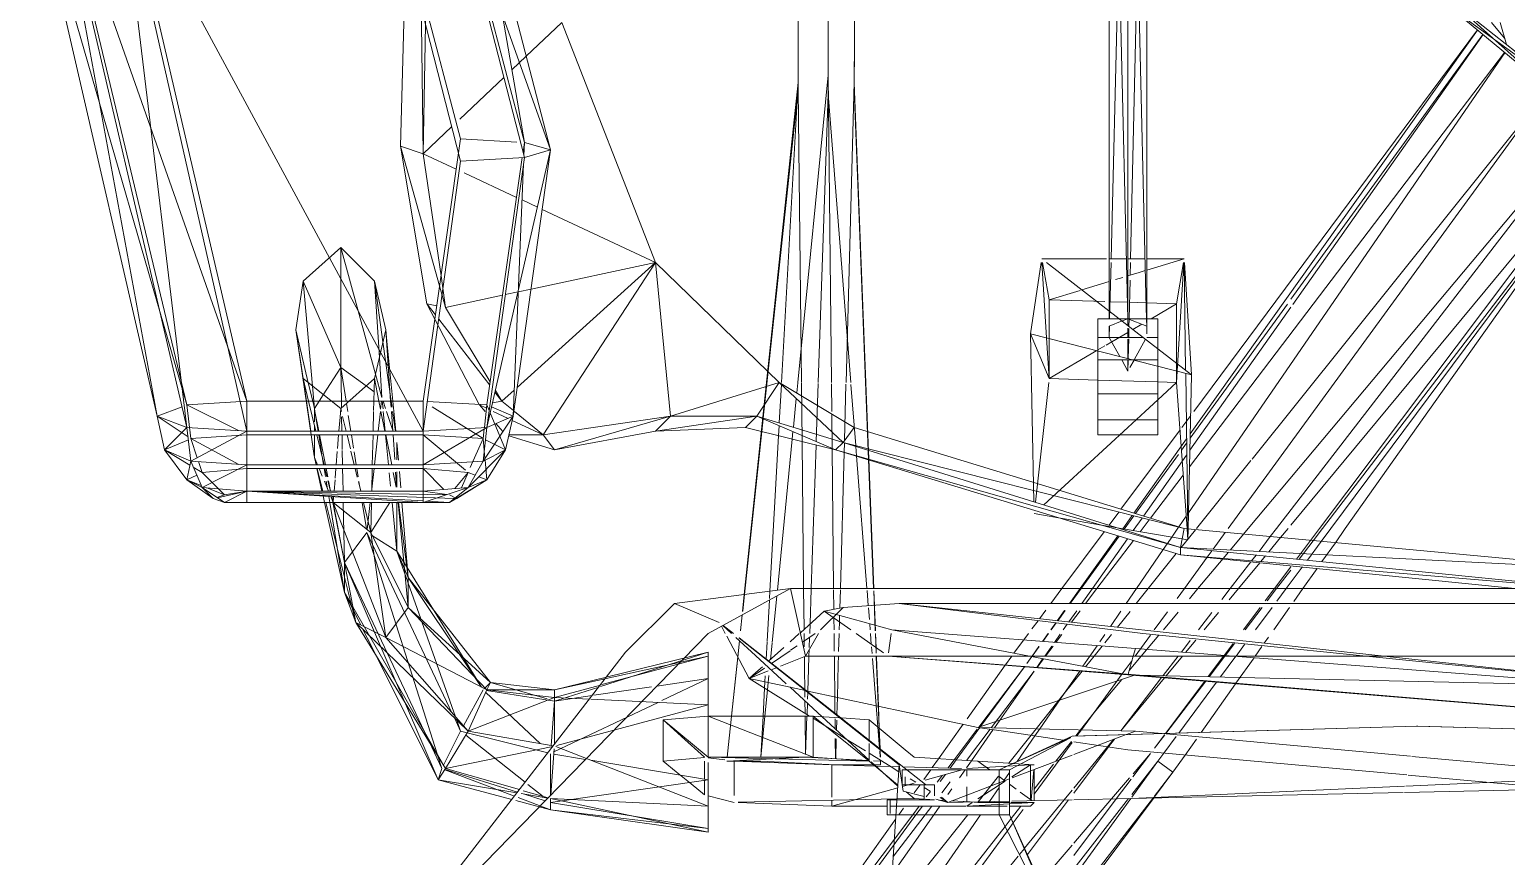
# Model space of a CAD drawing. Header units: millimetres. Extents: x -21051 to 202668, y -15646 to 13691.
# Drawn here: x -10965.2 to -10652.5, y -8531.9 to -8356.8 of the extents above; entities that cross this region are included whole.
import ezdxf

# ---------------------------------------------------------------- set-up
doc = ezdxf.new("R2010")
doc.units = ezdxf.units.MM
doc.layers.add('G-IMPT', color=8, linetype='Continuous', lineweight=5)
doc.layers.add('I-FURN', color=30, linetype='Continuous', lineweight=5)
doc.layers.get('0').off()
doc.layers.get('I-FURN').off()

# ---------------------------------------------------------------- blocks, each defined once
blk = doc.blocks.new('Aeron_Work_Chair_3485 - Aeron Work Chair_dwg-857507-00_Ground floor')
at = {"layer": 'G-IMPT'}
for p, q in [((-129.38, 177.01), (-129.38, -177.01)), ((-143.67, 173.83), (-143.67, -173.83)), ((-132.56, -153.99), (-132.56, 153.99)), ((-159.72, 0.14), (-158.53, -44.16)), ((-158.53, -44.46), (-159.72, 0.14)), ((-171.45, 0), (-172.52, -46.98)), ((-169.07, 0), (-171.19, -46.71)), ((-169.07, 0), (-164.91, -45.45)), ((-156.37, 0), (-147.64, -105.57)), ((-156.37, 0), (-147.64, -103.98)), ((-156.37, 0), (-147.64, -103.98)), ((-150.02, 0), (-143.67, -83.19)), ((-150.02, 0), (-147.67, -103.98)), ((-149.23, 0), (-143.67, -55.14)), ((-149.23, 0), (-143.67, -55.14)), ((-143.67, -51.33), (-149.23, 0)), ((-125.41, 0), (-116.68, -93.66)), ((-125.41, 0), (-120.65, -94.46)), ((-32.54, 0), (-116.68, -59.54)), ((-32.54, 0), (-116.68, -62.6)), ((-32.54, 0), (-116.68, -64.37)), ((-30.16, 0), (-116.68, -65.02)), ((-30.16, 0), (-115.98, -71.07)), ((-116.68, -74.11), (-27.82, -5.58)), ((-116.68, -80.1), (-27.82, -5.59)), ((-129.38, -7.87), (-120.65, -94.46)), ((-158.53, -44.46), (-159.41, -11.37)), ((-129.38, -9.45), (-122.24, -94.46)), ((-171.77, -14.05), (-168.87, -46.24)), ((-6.35, -37.31), (-25.4, -14.29)), ((-4.76, -37.31), (-25.4, -14.29)), ((-4.76, -37.31), (-23.02, -14.29)), ((-6.35, -37.31), (-23.02, -14.29)), ((-4.76, -37.31), (-23.02, -14.29)), ((-116.68, -84.36), (-23.81, -16.67)), ((-101.94, -79.27), (-23.81, -16.67)), ((-129.38, -23.61), (-122.24, -94.46)), ((-113.34, -92.74), (-15.93, -25.73)), ((-103.59, -92.52), (-15.87, -25.81)), ((-9.53, -26.72), (-14.18, -25.43)), ((-9.53, -28.58), (-12.86, -25.8)), ((-12.08, -30.38), (-69.23, -70.68)), ((-12.06, -30.41), (-68.13, -71.07)), ((-11.13, -31.53), (-96.59, -92.36)), ((-11.11, -31.55), (-91.85, -91.62)), ((-168.84, -46.54), (-163.51, -105.57)), ((-164.88, -45.74), (-160.07, -98.28)), ((-158.53, -44.46), (-160.6, -117.4)), ((-158.53, -44.46), (-160.6, -117.05)), ((-158.53, -44.46), (-158.53, -44.16)), ((-171.21, -47.02), (-173.83, -104.78)), ((-172.52, -47.28), (-173.83, -104.78)), ((-132.56, -153.99), (-143.67, -51.33)), ((-143.67, -55.14), (-138.91, -102.39)), ((-143.67, -55.14), (-138.91, -102.39)), ((-119.67, -61.65), (-123.67, -64.48)), ((-116.68, -59.54), (-119.67, -61.65)), ((-125.15, -65.53), (-129.38, -68.52)), ((-119.39, -64.62), (-123.36, -67.57)), ((-116.68, -62.6), (-119.39, -64.62)), ((-116.68, -64.37), (-119.23, -66.32)), ((-116.68, -65.02), (-119.18, -66.89)), ((-129.38, -68.52), (-132.11, -70.46)), ((-124.84, -68.67), (-129.38, -72.05)), ((-119.23, -66.32), (-123.18, -69.34)), ((-119.18, -66.89), (-123.13, -69.86)), ((-133.35, -71.33), (-138.11, -74.7)), ((-124.74, -71.07), (-129.38, -74.56)), ((-125.44, -71.07), (-129.38, -74.09)), ((-116.68, -71.66), (-118.59, -73.23)), ((-69.79, -71.07), (-100.08, -92.44)), ((-69.15, -71.81), (-97.51, -92.38)), ((-133.35, -75), (-138.11, -78.55)), ((-129.38, -72.05), (-132.02, -74.02)), ((-129.38, -74.09), (-131.97, -76.07)), ((-129.38, -74.56), (-131.96, -76.5)), ((-118.59, -73.23), (-121.59, -75.73)), ((-118.38, -75.42), (-116.68, -74.11)), ((-141.64, -77.2), (-143.67, -78.63)), ((-139.68, -75.81), (-140.92, -76.69)), ((-133.35, -77.12), (-138.11, -80.77)), ((-133.35, -77.54), (-138.11, -81.12)), ((-123.93, -77.66), (-129.38, -82.18)), ((-122.47, -76.45), (-123.67, -77.44)), ((-121.49, -77.81), (-118.38, -75.42)), ((-144, -78.87), (-149.42, -82.7)), ((-141.24, -80.88), (-143.67, -82.68)), ((-129.38, -83.9), (-123.74, -79.55)), ((-123.51, -79.37), (-122.27, -78.41)), ((-121.18, -83.87), (-117.85, -81.08)), ((-117.85, -81.08), (-116.68, -80.1)), ((-116.68, -91.08), (-102.25, -79.52)), ((-149.52, -82.77), (-159.82, -90.06)), ((-143.71, -82.71), (-148.08, -85.96)), ((-143.67, -83.19), (-142.08, -103.98)), ((-141.01, -82.99), (-143.54, -84.92)), ((-140.98, -83.28), (-143.52, -85.18)), ((-129.38, -82.18), (-131.76, -84.15)), ((-131.72, -85.7), (-129.38, -83.9)), ((-123, -85.4), (-121.68, -84.29)), ((-149.19, -86.79), (-159.96, -94.8)), ((-143.67, -85.02), (-148.03, -88.35)), ((-143.67, -85.3), (-148.02, -88.57)), ((-134.47, -86.39), (-138.11, -89.41)), ((-129.38, -90.75), (-123, -85.4)), ((-121, -87.51), (-117.49, -84.95)), ((-148.98, -89.29), (-160.04, -97.6)), ((-149, -89.1), (-160.03, -97.54)), ((-138.11, -90.63), (-134.45, -87.81)), ((-129.38, -93.62), (-122.72, -88.76)), ((-122.72, -88.76), (-121.33, -87.75)), ((-164.61, -93.45), (-168.27, -96.04)), ((-161.22, -91.05), (-164.61, -93.45)), ((-140.3, -91.22), (-142.89, -93.36)), ((-142.82, -94.26), (-140.35, -92.36)), ((-131.55, -92.56), (-129.38, -90.75)), ((-131.48, -95.15), (-129.38, -93.62)), ((-120.66, -94.27), (-116.91, -91.26)), ((-120.65, -94.46), (-116.68, -93.66)), ((-119.06, -92.87), (-116.76, -92.82)), ((-119.06, -92.87), (-114.39, -120.25)), ((-116.74, -93.03), (-119.06, -92.87)), ((-116.75, -92.9), (-119.06, -92.87)), ((-116.68, -92.81), (-84.14, -92.08)), ((-83.81, -93.34), (-116.68, -92.9)), ((-85.72, -95.25), (-116.68, -93.04)), ((-95.25, -163.51), (-116.68, -93.66)), ((-98.42, -165.89), (-116.68, -93.66)), ((-95.25, -163.51), (-116.68, -93.66)), ((-116.33, -94.8), (-114.05, -93.23)), ((-101.11, -93.16), (-114.04, -102.28)), ((-97.7, -93.15), (-113.41, -104.33)), ((-98.57, -93.14), (-100.06, -94.23)), ((-92.72, -92.27), (-95.25, -94.15)), ((-60.33, -93.61), (-84.14, -92.08)), ((-84.14, -92.08), (-75.41, -126.21)), ((-75, -103.86), (-84.14, -92.08)), ((-60.33, -93.71), (-83.36, -95.11)), ((-60.33, -93.65), (-83.15, -93.35)), ((-69.06, -95.25), (-60.33, -93.79)), ((-61.96, -101.6), (-59.53, -93.66)), ((-59.53, -101.6), (-59.53, -93.66)), ((-168.27, -96.04), (-173.45, -99.91)), ((-173.39, -100), (-168.27, -96.04)), ((-165.89, -99.22), (-168.27, -96.04)), ((-160.67, -95.33), (-164.2, -97.96)), ((-143.67, -94.01), (-147.82, -97.45)), ((-147.81, -98.11), (-143.67, -94.92)), ((-138.11, -98.07), (-134.35, -94.92)), ((-129.38, -101.25), (-121.97, -95.32)), ((-100.01, -167.48), (-122.24, -94.46)), ((-120.65, -94.46), (-122.24, -94.46)), ((-98.42, -165.89), (-120.65, -94.46)), ((-100.01, -167.48), (-120.65, -94.46)), ((-119.8, -97.18), (-118.48, -96.28)), ((-118.48, -96.28), (-116.38, -94.84)), ((-114.49, -100.81), (-105.34, -93.85)), ((-100.97, -94.89), (-113.51, -103.98)), ((-95.77, -94.53), (-112.58, -107.04)), ((-85.72, -95.25), (-89.38, -99.22)), ((-83.36, -95.11), (-85.72, -95.25)), ((-83.33, -95.25), (-85.72, -95.25)), ((-85.61, -99.22), (-85.72, -95.25)), ((-69.06, -95.25), (-83.33, -95.25)), ((-72.23, -100.65), (-69.06, -95.25)), ((-68.87, -101.6), (-69.06, -95.25)), ((-173.62, -100.03), (-196.42, -117.05)), ((-165.89, -99.22), (-173.53, -104.76)), ((-172.94, -104.73), (-165.89, -99.22)), ((-164.2, -97.96), (-165.89, -99.22)), ((-160.35, -97.78), (-163.13, -99.91)), ((-160.34, -97.83), (-163.13, -99.92)), ((-160.06, -98.36), (-159.54, -103.98)), ((-148.28, -97.83), (-159.47, -107.09)), ((-159.47, -107.1), (-148.23, -98.43)), ((-143.67, -102.73), (-139.27, -99.04)), ((-138.11, -99.98), (-134.32, -97.22)), ((-129.38, -103.77), (-121.13, -98.1)), ((-121.13, -98.1), (-119.87, -97.23)), ((-96.84, -99.22), (-88.11, -99.22)), ((-96.84, -99.22), (-96.84, -111.92)), ((-93.66, -99.22), (-96.84, -99.22)), ((-82.31, -99.22), (-93.66, -99.22)), ((-93.66, -99.22), (-93.66, -111.92)), ((-89.38, -99.22), (-91.85, -101.9)), ((-88.11, -99.22), (-88.11, -111.92)), ((-87.95, -99.22), (-82.31, -99.22)), ((-85.23, -111.92), (-85.61, -99.22)), ((-82.31, -99.22), (-76.2, -99.22)), ((-80.96, -99.22), (-82.31, -99.22)), ((-78.6, -99.22), (-80.96, -99.22)), ((-80.96, -99.22), (-80.96, -104.49)), ((-72.23, -99.22), (-77.55, -99.22)), ((-72.23, -99.22), (-76.2, -99.22)), ((-76.2, -99.22), (-76.2, -101.6)), ((-72.23, -99.22), (-72.23, -108.92)), ((-195.43, -117.05), (-173.62, -100.18)), ((-169.23, -104.52), (-164.31, -100.81)), ((-164.31, -100.81), (-168.61, -104.48)), ((-146.75, -105.32), (-143.67, -102.73)), ((-143.67, -104.03), (-139.24, -100.81)), ((-138.91, -102.39), (-132.56, -153.99)), ((-132.56, -153.99), (-138.91, -102.39)), ((-132.56, -103.8), (-129.38, -101.25)), ((-117.34, -102.97), (-114.81, -101.05)), ((-114.43, -102.56), (-117.09, -104.43)), ((-91.85, -101.9), (-95.25, -105.59)), ((-80.96, -104.25), (-76.59, -101.82)), ((-76.2, -102.32), (-76.2, -111.92)), ((-73.87, -101.6), (-75.46, -101.6)), ((-75.46, -101.6), (-73.87, -101.6)), ((-74.5, -104.51), (-73.4, -102.64)), ((-72.23, -101.6), (-73.82, -101.6)), ((-72.23, -101.6), (-73.82, -101.6)), ((-73.82, -101.6), (-72.23, -105.57)), ((-73.82, -101.6), (-72.39, -101.63)), ((-60.33, -101.6), (-72.23, -101.6)), ((-69.42, -101.6), (-72.23, -101.6)), ((-72.23, -101.64), (-67.17, -101.76)), ((88.9, -101.6), (-69.42, -101.6)), ((-68.76, -105.23), (-68.87, -101.72)), ((-67.17, -101.76), (89.69, -105.57)), ((-62.45, -103.21), (-62.04, -101.89)), ((88.9, -101.6), (-59.53, -101.6)), ((88.9, -101.6), (-59.53, -105.02)), ((-59.53, -105.57), (-59.53, -101.95)), ((-173.84, -104.98), (-190.48, -117.05)), ((-188.71, -117.05), (-173.84, -105.43)), ((-174.08, -117.05), (-173.83, -104.78)), ((-169.47, -105.22), (-173.92, -109.02)), ((-173.9, -108.04), (-169.72, -104.89)), ((-164.51, -117.05), (-160.28, -105.93)), ((-161.79, -117.05), (-163.51, -105.57)), ((-160.27, -105.9), (-159.54, -103.98)), ((-158.75, -137.32), (-159.54, -103.98)), ((-158.75, -137.32), (-147.64, -103.98)), ((-147.67, -103.98), (-147.64, -105.57)), ((-143.67, -156.37), (-147.64, -103.98)), ((-143.67, -156.37), (-147.64, -105.57)), ((-147.52, -105.54), (-143.67, -104.43)), ((-147.41, -106.76), (-144.57, -104.69)), ((-143.67, -104.43), (-142.08, -103.98)), ((-142.08, -103.98), (-138.11, -155.58)), ((-137.56, -107.8), (-134.21, -105.12)), ((-132.56, -105.96), (-129.38, -103.77)), ((-129.38, -112.13), (-119.21, -104.4)), ((-118.83, -105.66), (-129.38, -113.1)), ((-113.99, -104.32), (-116.76, -106.34)), ((-113.9, -104.68), (-116.7, -106.68)), ((-95.25, -105.59), (-111.65, -123.39)), ((-80.96, -105.51), (-83.34, -105.57)), ((-83.34, -105.57), (-80.96, -106.89)), ((-80.96, -105.57), (-83.34, -105.57)), ((-82.56, -105.13), (-81.02, -104.28)), ((-80.96, -104.49), (-80.96, -111.92)), ((-76.49, -105.41), (-80.7, -105.51)), ((-76.6, -105.57), (-80.69, -105.57)), ((-77.15, -109.01), (-75.13, -105.57)), ((-74.28, -105.36), (-76.2, -105.4)), ((-74.22, -105.57), (-76.2, -105.57)), ((-72.23, -107.44), (-75, -103.86)), ((-72.33, -105.32), (-73.85, -105.35)), ((-64.49, -105.57), (-73.68, -105.57)), ((-72.23, -105.57), (-72.72, -106.8)), ((-64.07, -105.12), (-72.23, -105.31)), ((-72.23, -105.57), (88.9, -109.54)), ((89.69, -105.57), (-72.23, -105.57)), ((-68.64, -109.35), (-68.75, -105.65)), ((-60.33, -105.57), (-64.49, -105.57)), ((-63.17, -105.57), (-62.45, -103.21)), ((-60.33, -105.04), (-63.03, -105.1)), ((88.11, -105.57), (-59.53, -105.57)), ((88.11, -105.57), (-59.53, -109.13)), ((-59.53, -109.54), (-59.53, -105.88)), ((-185.85, -117.05), (-173.9, -108.04)), ((-173.92, -109.02), (-183.3, -117.05)), ((-162.9, -109.68), (-161.23, -108.43)), ((-161.29, -108.59), (-162.87, -109.87)), ((-155.58, -112.71), (-147.43, -106.77)), ((-155.58, -112.71), (-148.6, -106.86)), ((-147.44, -106.62), (-143.67, -126.4)), ((-140.85, -110.44), (-139.11, -109.05)), ((-137.39, -109.29), (-134.18, -107.08)), ((-118.29, -107.44), (-129.38, -115.49)), ((-118.19, -107.74), (-129.38, -115.7)), ((-113.19, -107.49), (-115.95, -109.55)), ((-80.25, -107.29), (-76.2, -109.54)), ((-77.84, -110.17), (-77.15, -109.01)), ((-72.72, -106.8), (-73.82, -109.54)), ((-60.33, -122.8), (-72.23, -107.44)), ((-72.23, -108.92), (-72.23, -111.92)), ((-60.33, -109.15), (-72.23, -109.44)), ((-63.97, -108.18), (-63.51, -106.67)), ((-172.66, -117.05), (-162.9, -109.68)), ((-162.87, -109.87), (-171.64, -117.05)), ((-143.67, -112.7), (-141.54, -111)), ((-143.67, -113.6), (-141.46, -112.08)), ((-140.64, -111.52), (-139.08, -110.45)), ((-132.56, -114.55), (-129.38, -112.13)), ((-117.33, -110.58), (-129.38, -119.54)), ((-96.84, -111.92), (-91.85, -111.92)), ((-93.66, -111.92), (-96.84, -111.92)), ((-80.96, -111.92), (-93.66, -111.92)), ((-91.85, -111.92), (-88.11, -111.92)), ((-79.06, -111.92), (-87.6, -111.92)), ((-84.93, -122.24), (-85.23, -111.92)), ((-84.93, -122.24), (-79, -112.16)), ((-80.96, -111.92), (-79.06, -111.92)), ((-76.2, -111.92), (-79.06, -111.92)), ((-79.06, -111.92), (-72.23, -111.92)), ((-78.86, -111.92), (-77.99, -110.43)), ((-73.8, -109.48), (-76.2, -109.54)), ((-73.82, -109.54), (-76.2, -109.54)), ((-73.82, -109.54), (-76.2, -109.54)), ((-72.23, -111.92), (-76.2, -111.92)), ((-62.13, -109.54), (-72.23, -109.54)), ((-66.66, -109.54), (-72.23, -109.54)), ((-68.26, -122.24), (-68.61, -110.48)), ((88.9, -109.54), (-66.66, -109.54)), ((-66.14, -115.3), (-64.38, -109.54)), ((88.9, -109.54), (-62.13, -109.54)), ((-59.53, -123.83), (-59.53, -110.14)), ((-159.27, -115.6), (-160.58, -116.62)), ((-160.57, -116.37), (-159.27, -115.42)), ((-159.27, -115.42), (-155.58, -112.71)), ((-155.58, -112.71), (-159.27, -115.6)), ((-151.61, -119.06), (-146.88, -115.27)), ((-145.93, -114.52), (-143.67, -112.7)), ((-145.82, -115.09), (-143.67, -113.6)), ((-136.5, -117.55), (-134.06, -115.69)), ((-129.38, -113.1), (-132.56, -115.34)), ((-129.38, -115.49), (-132.56, -117.79)), ((-129.38, -115.7), (-132.56, -117.96)), ((-68.26, -122.24), (-66.26, -115.67)), ((-207.43, -117.4), (-177.27, -132.83)), ((-207.43, -117.4), (-177.27, -130.64)), ((-206.64, -117.4), (-177.27, -130.64)), ((-183.72, -117.4), (-191.63, -124.16)), ((-185.67, -126.85), (-174.1, -118.13)), ((-174.35, -130.12), (-174.09, -117.4)), ((-172.08, -117.4), (-174.12, -119.07)), ((-172.91, -125.41), (-161.97, -117.4)), ((-169.45, -130.05), (-164.64, -117.4)), ((-160.6, -117.4), (-167.74, -132.83)), ((-160.88, -117.66), (-167.74, -132.83)), ((-160.96, -117.74), (-167.74, -130.64)), ((-161.72, -117.51), (-165.94, -120.81)), ((-151.61, -119.06), (-146.84, -115.78)), ((-136.93, -118.42), (-138.11, -119.26)), ((-134.05, -116.39), (-136.44, -118.08)), ((-174.12, -119.07), (-184.36, -127.44)), ((-166.58, -121.31), (-171.83, -125.41)), ((-159.56, -131.92), (-161.46, -119.26)), ((-159.06, -124.22), (-151.61, -119.06)), ((-151.61, -119.06), (-159.04, -124.98)), ((-143.67, -123), (-141.53, -121.37)), ((-141.54, -121.68), (-143.67, -123.17)), ((-140.79, -120.81), (-139.12, -119.54)), ((-139.05, -119.91), (-140.76, -121.12)), ((-136.65, -120.76), (-138.11, -121.82)), ((-136.63, -120.86), (-138.11, -121.92)), ((-134.02, -118.85), (-136.19, -120.43)), ((-134.01, -119), (-136.18, -120.54)), ((-129.38, -119.54), (-132.56, -121.91)), ((-114.39, -120.25), (-113.51, -125.41)), ((-160.56, -125.26), (-159.06, -124.22)), ((-159.04, -124.98), (-160.44, -126.08)), ((-146.06, -124.82), (-144.24, -123.43)), ((-144.21, -123.56), (-146.06, -124.86)), ((-141.66, -124.39), (-143.67, -125.85)), ((-141.66, -124.44), (-143.67, -125.87)), ((-138.91, -122.4), (-140.57, -123.6)), ((-138.91, -122.48), (-140.57, -123.66)), ((-136.17, -124.6), (-137.91, -125.89)), ((-133.96, -122.95), (-135.77, -124.3)), ((-85.72, -122.33), (-111.1, -125.15)), ((-84.93, -122.24), (-75.41, -126.21)), ((-84.93, -122.24), (-76.42, -122.24)), ((-76.28, -122.78), (-84.93, -122.24)), ((-76.42, -122.24), (-68.26, -122.24)), ((-60.33, -123.78), (-76.28, -122.78)), ((-60.33, -123.94), (-75.41, -126.21)), ((-60.33, -123.68), (-68.26, -122.24)), ((-184.43, -127.5), (-185.68, -128.52)), ((-178.98, -129.86), (-176.12, -127.77)), ((-175.42, -128.22), (-178.06, -130.28)), ((-175.42, -126.21), (-174.63, -125.41)), ((-175.42, -130.64), (-175.42, -126.21)), ((-174.92, -130.64), (-174.63, -125.41)), ((-174.63, -130.38), (-174.63, -125.41)), ((-172.46, -128.37), (-174.26, -125.91)), ((-174.25, -125.41), (-167.69, -125.41)), ((-174.13, -126.09), (-167.72, -125.51)), ((-174.04, -126.21), (-166.69, -126.21)), ((-169.23, -130.13), (-166.69, -126.21)), ((-166.69, -126.21), (-166.98, -131.13)), ((-166.69, -125.41), (-166.69, -126.21)), ((-166.39, -129.84), (-166.69, -125.41)), ((-160.44, -126.08), (-166.33, -130.77)), ((-165.97, -129), (-160.56, -125.26)), ((-158.83, -133.8), (-146.84, -125.41)), ((-146.84, -125.41), (-158.82, -134.51)), ((-145.92, -127.5), (-158.68, -137.12)), ((-145.92, -127.49), (-158.56, -136.75)), ((-143.76, -125.92), (-145.26, -127)), ((-143.76, -125.93), (-145.26, -127)), ((-143.67, -126.4), (-138.11, -155.58)), ((-138.91, -126.63), (-143.04, -129.71)), ((-75.41, -126.21), (-111, -125.46)), ((-186.06, -128.84), (-245.13, -177.12)), ((-243.47, -177.12), (-180.66, -131.09)), ((-180.66, -131.09), (-179, -129.88)), ((-178.07, -130.29), (-179.72, -131.57)), ((-177.27, -130.64), (-177.27, -132.83)), ((-177.27, -130.64), (-177.27, -132.83)), ((-167.74, -130.64), (-177.27, -130.64)), ((-175.42, -139.7), (-174.92, -130.65)), ((-175.42, -139.7), (-175.42, -131.11)), ((-174.63, -143.67), (-174.36, -130.64)), ((-174.63, -137.32), (-174.63, -130.64)), ((-174.63, -143.67), (-169.67, -130.64)), ((-170.79, -130.64), (-171.82, -129.24)), ((-169.97, -131.76), (-168.34, -130.64)), ((-167.74, -132.83), (-167.74, -130.64)), ((-167.74, -130.64), (-167.74, -132.83)), ((-166.98, -131.18), (-167.48, -139.7)), ((-165.89, -137.32), (-166.39, -129.9)), ((-145.55, -131.52), (-143.67, -130.18)), ((-179.72, -131.57), (-212.16, -156.92)), ((-177.27, -132.83), (-177.27, -154.67)), ((-177.27, -132.83), (-177.27, -154.67)), ((-167.74, -132.83), (-177.27, -132.83)), ((-169.09, -132.96), (-174.49, -137.26)), ((-174.45, -134.86), (-171.5, -132.83)), ((-173.88, -137.32), (-170.14, -131.53)), ((-169.19, -132.83), (-170.06, -131.64)), ((-167.74, -152.75), (-167.74, -132.83)), ((-167.74, -153.36), (-167.74, -132.83)), ((-165.81, -138.68), (-159.24, -134.08)), ((-158.75, -137.32), (-159.56, -131.92)), ((-156.93, -139.62), (-145.61, -131.56)), ((-205.74, -156.51), (-177.27, -136.81)), ((-174.53, -138.95), (-174.63, -137.32)), ((-165.89, -137.32), (-167.74, -134.8)), ((-165.1, -150.81), (-165.89, -137.32)), ((-159.14, -134.75), (-165.75, -139.77)), ((-158.81, -136.93), (-165.62, -141.93)), ((-159.16, -137.48), (-165.6, -142.34)), ((-151, -173.7), (-158.75, -137.32)), ((-151, -173.7), (-158.75, -137.32)), ((-177.27, -139.47), (-198.07, -156.01)), ((-175.42, -139.7), (-174.66, -138.52)), ((-175.42, -154.55), (-175.42, -139.89)), ((-174.3, -142.82), (-174.53, -138.95)), ((-174.48, -139.7), (-171.37, -139.7)), ((-169.42, -141.2), (-167.74, -140.03)), ((-169.12, -139.7), (-167.74, -139.7)), ((-167.31, -139.72), (-165.81, -138.68)), ((-165.4, -145.65), (-158.08, -140.44)), ((-173.52, -145.07), (-174.63, -143.67)), ((-173.61, -145.3), (-174.63, -143.67)), ((-174.63, -143.67), (-173.98, -146.23)), ((-172.96, -143.67), (-171.74, -142.82)), ((-170.26, -143.2), (-172.61, -144.99)), ((-169.92, -148.48), (-167.83, -140.95)), ((-167.11, -153.22), (-167.45, -140.8)), ((-165.62, -141.93), (-167.38, -143.22)), ((-165.6, -142.34), (-167.37, -143.67)), ((-189.85, -155.48), (-177.27, -146.69)), ((-177.27, -146.69), (-175.42, -145.39)), ((-174.14, -145.62), (-174.21, -144.33)), ((-174.09, -146.51), (-174.09, -147.72)), ((-174.09, -146.51), (-174.09, -148.7)), ((-173.97, -148.4), (-174.08, -146.51)), ((-173.22, -146.51), (-170.92, -146.51)), ((-170.92, -148.7), (-170.92, -146.51)), ((-170.92, -146.51), (-170.92, -148.7)), ((-168.91, -144.83), (-170.36, -145.93)), ((-168.73, -144.2), (-170.24, -145.31)), ((-167.28, -146.99), (-165.4, -145.65)), ((-177.27, -148.53), (-186.06, -155.21)), ((-175.42, -147.12), (-177.27, -148.53)), ((-175.42, -149.1), (-177.27, -150.46)), ((-175.42, -149.74), (-177.27, -151.13)), ((-174.09, -148.7), (-174.09, -154.47)), ((-174.09, -148.7), (-170.92, -148.7)), ((-174.09, -148.7), (-174.09, -154.47)), ((-173.83, -150.81), (-173.96, -148.7)), ((-172.31, -147.39), (-173.47, -148.27)), ((-173.37, -148.7), (-172.24, -153.19)), ((-172.65, -150.81), (-170.94, -149.59)), ((-171.49, -148.7), (-172.27, -147.45)), ((-170.92, -150.99), (-170.92, -148.7)), ((-170.92, -153.36), (-170.92, -148.7)), ((-167.74, -152.41), (-170.87, -148.44)), ((-169.77, -148.76), (-167.74, -147.32)), ((-177.27, -150.46), (-183.57, -155.08)), ((-177.27, -151.13), (-182.4, -155)), ((-177.27, -154.1), (-175.88, -153.12)), ((-173.83, -150.81), (-173.91, -154.45)), ((-172.41, -152.51), (-173.83, -150.81)), ((-172.24, -153.19), (-166.69, -153.99)), ((-171.27, -153.33), (-170.92, -152.08)), ((-170.92, -152.08), (-170.57, -150.81)), ((-170.92, -152.75), (-170.92, -150.99)), ((-170.92, -152.75), (-170.92, -153.36)), ((-169.2, -152.75), (-170.92, -152.75)), ((-169.66, -151.65), (-170.38, -150.48)), ((-163.45, -157.87), (-167.74, -152.41)), ((-167.74, -153.36), (-167.74, -152.75)), ((-163.48, -152.76), (-165.1, -150.81)), ((-157.16, -160.34), (-163.48, -152.76)), ((-215.9, -157.16), (-166.69, -153.99)), ((-214.31, -180.48), (-178.15, -154.73)), ((-183.57, -155.08), (-200.82, -167.72)), ((-182.4, -155), (-200.54, -168.68)), ((-177.27, -154.67), (-177.27, -155.93)), ((-177.27, -154.67), (-177.27, -156.53)), ((-177.27, -156.53), (-177.27, -155.93)), ((-177.02, -155.93), (-174.09, -155.93)), ((-175.42, -168.27), (-171.54, -154.3)), ((-175.42, -155.93), (-175.42, -154.55)), ((-173.91, -154.45), (-174.61, -188.13)), ((-174.09, -154.47), (-174.09, -155.93)), ((-174.09, -154.47), (-174.09, -156.53)), ((-174.09, -156.53), (-174.09, -155.93)), ((-166.08, -159.9), (-171.24, -154.28)), ((-167.96, -157.86), (-170.96, -154.26)), ((-167.74, -153.36), (-170.92, -153.36)), ((-167.12, -155.72), (-168.14, -154.08)), ((-164.25, -160.34), (-167.12, -155.72)), ((-167.03, -155.86), (-167.08, -154.01)), ((-166.95, -158.96), (-167.03, -155.86)), ((-139.81, -187.94), (-166.69, -153.99)), ((-142.95, -156.27), (-138.91, -155.69)), ((-134.14, -169.86), (-138.11, -155.58)), ((-133.35, -165.89), (-132.56, -153.99)), ((-133.35, -165.89), (-132.56, -153.99)), ((-177.27, -156.53), (-174.09, -156.53)), ((-175.42, -168.27), (-175.42, -156.53)), ((-165.89, -160.34), (-167.96, -157.86)), ((-166.69, -168.27), (-166.94, -159.08)), ((-166.69, -159.24), (-166.69, -157.96)), ((-166.69, -157.96), (-165.89, -157.96)), ((-166.69, -167.48), (-166.69, -159.38)), ((-165.82, -159.44), (-165.89, -157.96)), ((-163.78, -158.04), (-165.04, -157.99)), ((-163.76, -158.07), (-165.03, -158.02)), ((-163.76, -158.07), (-165.03, -158.02)), ((-163.72, -158.13), (-165.03, -158.02)), ((-156.76, -166.37), (-163.45, -157.87)), ((-158.92, -158.23), (-163.3, -158.06)), ((-159.76, -158.23), (-163.28, -158.09)), ((-159.52, -158.23), (-163.28, -158.09)), ((-158.67, -158.52), (-163.22, -158.17)), ((-154.25, -158.41), (-158.92, -158.23)), ((-143.82, -158.84), (-158.9, -158.26)), ((-143.82, -158.85), (-158.89, -158.26)), ((-154.16, -158.88), (-158.67, -158.52)), ((-144.06, -158.81), (-154.25, -158.41)), ((-144.2, -159.66), (-154.16, -158.88)), ((-138.91, -159.02), (-143.06, -158.87)), ((-138.91, -159.04), (-143.06, -158.88)), ((-138.91, -163.12), (-143, -157.32)), ((-138.91, -159.01), (-141.89, -158.9)), ((-129.83, -159.37), (-138.3, -159.05)), ((-129.83, -159.39), (-138.3, -159.06)), ((-133.44, -159.23), (-136.48, -159.11)), ((-129.83, -159.37), (-132.91, -159.25)), ((-102, -160.45), (-129.38, -159.38)), ((-38.84, -162.87), (-129.38, -159.39)), ((-23.81, -163.51), (-129.38, -159.41)), ((-165.89, -160.34), (-164.08, -160.34)), ((-165.89, -160.34), (-165.1, -172.24)), ((-165.89, -160.34), (-165.1, -194.47)), ((-165.89, -160.34), (-156.37, -172.24)), ((-165.1, -173.83), (-165.77, -160.5)), ((-156.5, -170.34), (-165.68, -160.34)), ((-164.08, -160.34), (-162.14, -160.34)), ((-161.22, -165.2), (-163.75, -161.13)), ((-161.66, -160.34), (-157.16, -160.34)), ((-157.16, -160.34), (-156.77, -166.23)), ((-141.71, -159.86), (-143.1, -159.75)), ((-138.91, -160.08), (-141.18, -159.9)), ((-136.82, -160.24), (-138.11, -160.14)), ((-133.43, -160.51), (-135.93, -160.31)), ((-129.8, -160.8), (-132.99, -160.54)), ((-101.27, -163.04), (-129.38, -160.83)), ((-100.09, -160.53), (-102, -160.45)), ((-96.12, -160.68), (-99.78, -160.54)), ((-86.23, -161.07), (-95.25, -160.72)), ((-23.81, -163.51), (-85.72, -161.09)), ((-156.83, -172.24), (-161.22, -165.2)), ((-134.14, -169.86), (-138.11, -164.24)), ((-100.53, -165.66), (-129.38, -166.46)), ((-99.26, -163.2), (-101.27, -163.04)), ((-98.51, -165.61), (-100.53, -165.66)), ((-86.15, -164.23), (-99.1, -163.21)), ((-95.25, -163.51), (-98.42, -165.89)), ((-86.12, -165.27), (-98.03, -165.59)), ((-85.72, -179.39), (-95.25, -163.51)), ((-95.25, -163.51), (-85.72, -179.39)), ((-22.22, -163.51), (-85.72, -165.26)), ((-24.61, -169.07), (-85.72, -164.26)), ((-22.22, -163.51), (-38.84, -162.87)), ((-23.81, -163.51), (32.03, -163.1)), ((-22.22, -163.51), (-23.81, -163.51)), ((-22.22, -163.51), (84.14, -162.73)), ((-174.66, -188.1), (-175.42, -168.27)), ((-175.42, -168.27), (-174.2, -168.27)), ((-173.52, -168.27), (-166.69, -168.27)), ((-165.89, -183.36), (-166.69, -167.48)), ((-166.69, -168.27), (-165.89, -188.91)), ((-161.2, -167.33), (-165.42, -167.45)), ((-161.12, -167.54), (-165.42, -167.5)), ((-157.2, -167.22), (-159.31, -167.28)), ((-156.94, -167.59), (-159.05, -167.56)), ((-139.81, -187.91), (-156.76, -166.37)), ((-156.75, -166.54), (-156.37, -172.24)), ((-152.41, -167.09), (-156.12, -167.19)), ((-152.29, -167.64), (-155.79, -167.6)), ((-145.38, -166.9), (-152.41, -167.09)), ((-145.51, -167.71), (-152.29, -167.64)), ((-143.67, -167.73), (-145.51, -167.71)), ((-143.67, -166.85), (-145.38, -166.9)), ((-138.91, -166.72), (-142.72, -166.82)), ((-138.91, -167.78), (-142.59, -167.74)), ((-138.11, -170.66), (-133.35, -165.89)), ((-138.11, -170.66), (-133.35, -165.89)), ((-136.57, -166.65), (-138.11, -166.7)), ((-135.69, -167.82), (-138.11, -167.79)), ((-135.05, -166.61), (-136.41, -166.65)), ((-134.14, -169.86), (-133.35, -165.89)), ((-129.62, -167.88), (-133.74, -167.84)), ((-129.65, -166.46), (-133.49, -166.57)), ((-99.7, -168.21), (-129.38, -167.89)), ((-98.42, -165.89), (-100.01, -167.48)), ((-100.01, -167.48), (-95.25, -186.53)), ((-92.87, -184.15), (-100.01, -167.48)), ((-92.38, -168.29), (-99.7, -168.21)), ((-85.72, -179.39), (-98.42, -165.89)), ((-98.42, -165.89), (-92.87, -184.15)), ((-86.03, -168.36), (-91.85, -168.29)), ((-20.64, -169.07), (-85.72, -168.36)), ((-150.27, -177.12), (-156.5, -170.34)), ((-143.67, -173.83), (-138.91, -171.11)), ((-143.67, -173.83), (-138.91, -171.11)), ((-140.73, -174.48), (-138.91, -171.82)), ((-138.71, -174.93), (-134.14, -169.86)), ((-98.99, -171.59), (-129.38, -172.62)), ((-85.95, -171.15), (-98.26, -171.57)), ((-20.64, -169.07), (-85.72, -175.47)), ((-24.61, -169.07), (-85.72, -171.14)), ((-24.61, -169.07), (83.34, -169.07)), ((-20.64, -169.07), (-5.56, -169.07)), ((-165.1, -173.83), (-165.89, -190.5)), ((-165.1, -172.24), (-165.1, -194.47)), ((-165.1, -172.24), (-156.37, -194.47)), ((-165.1, -172.24), (-156.37, -172.24)), ((-156.37, -173.54), (-164.48, -173.81)), ((-156.37, -173.93), (-164.47, -173.84)), ((-156.37, -194.47), (-156.37, -172.24)), ((-148.43, -185.74), (-156.37, -172.99)), ((-153.65, -173.44), (-156.04, -173.52)), ((-153.17, -173.97), (-155.78, -173.94)), ((-151.35, -173.37), (-152.77, -173.41)), ((-150.93, -173.99), (-152.36, -173.97)), ((-146.4, -173.2), (-151.07, -173.36)), ((-150.33, -176.81), (-150.97, -173.85)), ((-150.33, -176.81), (-150.97, -173.85)), ((-146.53, -174.04), (-150.76, -173.99)), ((-143.76, -174.07), (-146.53, -174.04)), ((-143.67, -173.1), (-146.4, -173.2)), ((-145.78, -179.1), (-143.67, -173.83)), ((-143.67, -173.83), (-129.38, -177.01)), ((-143.67, -173.83), (-129.38, -177.01)), ((-142.32, -173.06), (-143.64, -173.1)), ((-139.7, -172.97), (-141.86, -173.04)), ((-138.91, -174.13), (-141.71, -174.09)), ((-136.85, -172.87), (-138.91, -172.94)), ((-129.45, -174.23), (-137.99, -174.14)), ((-129.49, -172.62), (-136.85, -172.87)), ((-98.24, -174.58), (-129.38, -174.23)), ((-85.85, -174.72), (-98.24, -174.58)), ((-23.81, -175.42), (-85.72, -174.72)), ((-148.43, -185.74), (-150.27, -177.12)), ((-148.43, -185.74), (-150.27, -177.12)), ((-143.53, -184.46), (-149.54, -177.92)), ((-145.22, -181.04), (-142.54, -177.12)), ((-142.44, -176.98), (-141.5, -175.61)), ((-140.68, -177.12), (-138.91, -175.15)), ((-138.91, -194.47), (-129.38, -177.01)), ((-138.91, -194.47), (-129.38, -177.01)), ((-132.56, -201.61), (-129.38, -177.01)), ((-33.45, -176.6), (-130.64, -186.8)), ((-97.72, -176.65), (-129.74, -179.8)), ((-96.15, -176.5), (-97.72, -176.65)), ((-89.1, -175.8), (-95.23, -176.41)), ((-23.81, -175.42), (-93.28, -182.79)), ((-85.83, -175.48), (-87.94, -175.69)), ((-22.22, -175.42), (-85.72, -178.93)), ((-22.22, -175.42), (-33.45, -176.6)), ((-23.81, -175.42), (-5.65, -175.42)), ((-22.22, -175.42), (-5.65, -175.42)), ((-146.59, -181.13), (-146.12, -179.96)), ((-144.74, -181.64), (-141.86, -178.44)), ((-140.9, -180.9), (-144.38, -181.24)), ((-130.97, -179.92), (-140.78, -180.89)), ((-129.94, -181.37), (-131.49, -181.46)), ((-97, -179.55), (-129.94, -181.37)), ((-94.89, -179.43), (-97, -179.55)), ((-86.14, -178.95), (-94.31, -179.4)), ((-85.72, -179.39), (-92.87, -184.15)), ((-85.72, -179.39), (-92.87, -202.41)), ((-85.72, -179.39), (-60.33, -205.58)), ((-60.33, -205.58), (-85.72, -179.39)), ((-165.89, -183.36), (-165.89, -190.5)), ((-156.37, -182.42), (-165.1, -183.28)), ((-156.37, -182.83), (-165.1, -183.31)), ((-150.84, -181.88), (-156.37, -182.42)), ((-150.45, -182.5), (-156.37, -182.83)), ((-149.29, -181.72), (-150.84, -181.88)), ((-149.14, -182.43), (-150.45, -182.5)), ((-147.76, -181.57), (-149.29, -181.72)), ((-147.88, -182.36), (-149.14, -182.43)), ((-148.43, -185.74), (-146.82, -181.71)), ((-148.43, -185.74), (-146.23, -182.53)), ((-148.43, -185.74), (-147.17, -184.34)), ((-147.17, -184.34), (-145.93, -182.96)), ((-140.63, -181.96), (-144.33, -182.17)), ((-139.71, -188.62), (-143.53, -184.46)), ((-131.82, -181.47), (-140.49, -181.95)), ((-96.11, -183.09), (-130.64, -186.76)), ((-93.44, -182.81), (-96.11, -183.09)), ((-92.87, -184.15), (-96.04, -205.58)), ((-92.87, -184.15), (-95.25, -186.53)), ((-92.87, -184.15), (-92.87, -202.41)), ((-148.43, -185.74), (-139.45, -190.53)), ((-134.95, -187.22), (-138.29, -187.57)), ((-134.97, -187.25), (-138.28, -187.6)), ((-130.64, -186.8), (-134.2, -187.17)), ((-130.64, -186.76), (-134.18, -187.13)), ((-95.25, -186.53), (-96.04, -205.58)), ((-173.24, -194.47), (-174.63, -188.91)), ((-173.15, -188.91), (-165.89, -188.91)), ((-156.37, -189.49), (-165.1, -190.42)), ((-156.37, -189.5), (-165.1, -190.42)), ((-143.88, -188.16), (-156.37, -189.49)), ((-143.84, -188.19), (-156.37, -189.5)), ((-140.46, -187.8), (-143.88, -188.16)), ((-140.44, -187.83), (-143.84, -188.19)), ((-137.16, -191.28), (-138.91, -189.06)), ((-137.17, -191.28), (-138.91, -189.08)), ((-137.2, -191.35), (-138.91, -189.49)), ((-165.2, -194.47), (-165.64, -190.92)), ((-138.91, -190.82), (-137.36, -191.64)), ((-136.52, -192.09), (-132.56, -201.61)), ((-138.91, -194.47), (-200.82, -254.79)), ((-200.82, -254.79), (-138.91, -194.47)), ((-180.97, -194.47), (-180.18, -194.47)), ((-175.42, -194.47), (-180.97, -194.47)), ((-180.97, -194.47), (-176.21, -227.81)), ((-173.83, -227.81), (-180.97, -194.47)), ((-180.18, -194.47), (-169.86, -194.47)), ((-180.18, -194.47), (-174.63, -227.81)), ((-176.21, -227.81), (-180.18, -194.47)), ((-175.42, -194.47), (-166.16, -194.47)), ((-173.83, -227.81), (-175.42, -194.47)), ((-175.42, -194.47), (-162.84, -226.7)), ((-174.63, -227.81), (-169.86, -194.47)), ((-173.04, -195.26), (-170.73, -198.08)), ((-173.04, -195.26), (-169.98, -195.26)), ((-169.86, -194.47), (-167.32, -194.47)), ((-169.24, -198.18), (-169.86, -194.47)), ((-169.73, -195.26), (-165.89, -195.26)), ((-165.89, -203.99), (-165.16, -195.22)), ((-165.1, -194.47), (-156.37, -194.47)), ((-165.1, -194.47), (-156.37, -194.47)), ((-157.16, -203.99), (-165.1, -194.47)), ((-165.1, -194.47), (-156.37, -194.47)), ((-160.69, -200.11), (-165.1, -195.26)), ((-162.58, -226.51), (-153.99, -194.47)), ((-157.16, -203.99), (-156.37, -194.47)), ((-156.37, -194.47), (-148.43, -194.47)), ((-156.37, -194.47), (-153.99, -194.47)), ((-143.67, -194.47), (-153.99, -194.47)), ((-152.78, -219.26), (-153.99, -194.47)), ((-153.1, -204.27), (-148.43, -194.47)), ((-142.87, -194.47), (-150.11, -217.28)), ((-150.02, -205.29), (-148.43, -194.47)), ((-149.71, -216.99), (-143.67, -194.47)), ((-143.67, -194.47), (-148.43, -194.47)), ((-148.4, -216.02), (-143.67, -194.47)), ((-148.07, -215.78), (-142.87, -194.47)), ((-142.87, -194.47), (-143.67, -194.47)), ((-170.73, -198.08), (-168.14, -201.25)), ((-168.88, -200.34), (-169.24, -198.18)), ((-157.16, -203.99), (-160.69, -200.11)), ((-165.72, -219.32), (-168.88, -200.34)), ((-168.14, -201.25), (-165.89, -203.99)), ((-142.87, -211.93), (-132.56, -201.61)), ((-100.01, -227.01), (-92.87, -202.41)), ((-96.84, -229.39), (-92.87, -202.41)), ((-92.87, -202.41), (-96.04, -205.58)), ((-92.87, -202.41), (-60.33, -205.58)), ((-165.89, -203.99), (-157.16, -203.99)), ((-163.97, -227.1), (-153.47, -205.05)), ((-100.01, -227.01), (-96.04, -205.58)), ((-96.84, -229.39), (-60.33, -205.58)), ((-60.33, -205.58), (-86.77, -234.88)), ((-60.33, -205.58), (-65.98, -231.96)), ((-9.53, -225.42), (-60.33, -205.58)), ((-49.1, -229.58), (-60.33, -205.58)), ((-9.53, -225.42), (-60.33, -205.58)), ((-151.97, -218.66), (-150.18, -206.45)), ((-142.87, -211.93), (-209.55, -263.52)), ((-150.21, -217.61), (-153.19, -227.01)), ((-152.4, -227.01), (-149.79, -217.28)), ((-150.81, -227.01), (-148.12, -215.99)), ((-150.81, -227.01), (-148.45, -216.24)), ((-164.42, -227.13), (-165.54, -220.42)), ((-153.19, -227.01), (-152.02, -219.01)), ((-152.4, -227.01), (-152.76, -219.58)), ((-174.26, -235.14), (-176.21, -227.81)), ((-176.21, -227.81), (-174.63, -227.81)), ((-173.61, -234.67), (-176.21, -227.81)), ((-173.83, -227.81), (-176.21, -227.81)), ((-173.12, -227.81), (-164.34, -227.81)), ((-173.06, -227.75), (-163.32, -227.06)), ((-167.48, -250.03), (-162.79, -227.34)), ((-159.54, -245.27), (-162.68, -227.25)), ((-162.6, -227.68), (-153.19, -227.01)), ((-152.4, -227.01), (-162.36, -227.01)), ((-152.4, -227.01), (-159.54, -245.27)), ((-150.93, -241.35), (-153.19, -227.01)), ((-150.81, -227.01), (-152.4, -227.01)), ((-150.81, -241.3), (-152.4, -227.01)), ((-150.81, -227.01), (-152.4, -227.01)), ((-149.23, -240.51), (-150.81, -227.01)), ((-150.81, -241.3), (-150.81, -227.01)), ((-100.01, -227.01), (-97.04, -236.67)), ((-100.01, -227.01), (-96.84, -229.39)), ((-36.51, -227.81), (-95.25, -241.3)), ((-36.51, -227.81), (-92.87, -235.74)), ((-38.1, -233.36), (-36.51, -227.81)), ((-36.51, -227.81), (24.61, -243.68)), ((-36.51, -227.81), (-34.93, -233.36)), ((23.81, -249.24), (-36.51, -227.81)), ((-9.53, -225.42), (-16.66, -232.96)), ((-172.91, -233.33), (-174.28, -228.93)), ((-172.79, -234.06), (-173.73, -228.4)), ((-173.68, -228.35), (-172.17, -233.6)), ((-170.82, -232.61), (-173.38, -229.38)), ((-159.54, -246.86), (-164.16, -228.4)), ((-151.34, -241.54), (-162.19, -230.05)), ((-149.23, -240.51), (-152.75, -228.52)), ((-96.84, -229.39), (-93.76, -235.94)), ((-96.84, -229.39), (-91.85, -235.49)), ((-96.84, -229.39), (-96.84, -236.63)), ((-47.1, -233.86), (-48.63, -230.59)), ((-171.94, -234.42), (-167.48, -250.03)), ((-160.4, -245.78), (-170.36, -233.2)), ((-38.1, -233.36), (-95.25, -241.3)), ((-39.43, -233.55), (-92.87, -235.74)), ((-38.13, -233.82), (-90.49, -241.3)), ((-65.98, -231.96), (-66.56, -234.66)), ((-38.89, -246.86), (-38.1, -233.36)), ((-38.1, -233.36), (23.81, -249.24)), ((-34.93, -233.36), (-37.66, -233.47)), ((-34.93, -233.36), (-36.96, -233.65)), ((-34.93, -233.36), (25.04, -249.14)), ((24.61, -243.68), (-34.93, -233.36)), ((-16.66, -232.96), (-19.55, -236.03)), ((-169.86, -251.62), (-174.02, -236.03)), ((-167.72, -250.19), (-173.3, -235.48)), ((-169.86, -251.62), (-172.64, -234.96)), ((-167.69, -250.17), (-172.45, -234.82)), ((-107.95, -245.27), (-100.01, -237.33)), ((-100.01, -237.33), (-106.36, -241.3)), ((-102.39, -242.09), (-92.87, -235.74)), ((-102.39, -242.09), (-100.01, -237.33)), ((-92.87, -235.74), (-100.01, -237.33)), ((-100.01, -237.33), (-97.88, -241.59)), ((-100.01, -237.33), (-92.18, -240.59)), ((-95.25, -241.3), (-92.87, -235.74)), ((-93.34, -236.83), (-91.85, -240)), ((-92.87, -235.74), (-90.91, -240.3)), ((-91.68, -235.69), (-89.69, -238.13)), ((-87.34, -235.52), (-89.69, -238.13)), ((-66.57, -234.71), (-67.14, -237.4)), ((-41.35, -246.14), (-46.55, -235.02)), ((-34.83, -234.93), (-34.13, -246.86)), ((-149.23, -240.51), (-150.81, -241.3)), ((-150.41, -241.69), (-149.23, -240.51)), ((-127, -257.97), (-149.23, -240.51)), ((-133.35, -257.97), (-149.23, -240.51)), ((-94.45, -239.42), (-96.15, -237.93)), ((-90.02, -240.1), (-89.69, -238.13)), ((-87.41, -239.5), (-89.69, -238.13)), ((-87.79, -239.59), (-89.69, -238.13)), ((-72.31, -251.5), (-86.34, -240.71)), ((-69.85, -250.03), (-85.57, -240.6)), ((-67.27, -237.98), (-69.85, -250.03)), ((-21.15, -237.71), (-29.96, -247.02)), ((-150.81, -241.3), (-159.54, -245.27)), ((-158.43, -246.25), (-150.81, -242.09)), ((-133.35, -257.97), (-150.81, -241.3)), ((-139.7, -262.73), (-150.81, -241.3)), ((-145.66, -245.29), (-150.21, -242.47)), ((-146.15, -245.2), (-150.18, -242.51)), ((-106.36, -241.3), (-111.13, -249.24)), ((-106.36, -241.3), (-110.33, -247.65)), ((-107.95, -245.27), (-106.36, -241.3)), ((-102.39, -242.09), (-107.95, -245.27)), ((-105.68, -243), (-106.36, -241.3)), ((-102.19, -241.68), (-106.36, -241.3)), ((-104.78, -245.27), (-105.37, -243.79)), ((-97.63, -242.09), (-103.75, -244.82)), ((-103.19, -254.79), (-95.25, -241.3)), ((-102.39, -242.09), (-103.19, -254.79)), ((-102.39, -242.09), (-95.25, -241.3)), ((-97.63, -242.09), (-101.82, -241.71)), ((-95.58, -241.87), (-97.63, -242.09)), ((-97.63, -242.09), (-96.84, -254.79)), ((-90.89, -252.89), (-97.63, -242.09)), ((-96.04, -254.79), (-95.25, -241.3)), ((-90.49, -241.3), (-95.28, -241.83)), ((-90.49, -242.89), (-91.85, -241.7)), ((-91.68, -240.8), (-90.49, -241.3)), ((-91.2, -241.38), (-90.49, -242.89)), ((-90.49, -241.3), (-89.75, -253.92)), ((-72.31, -252.31), (-90.39, -242.94)), ((-167.48, -250.03), (-159.54, -245.27)), ((-159.54, -246.86), (-166.74, -250.46)), ((-136.52, -269.08), (-159.54, -245.27)), ((-139.7, -262.73), (-159.54, -245.27)), ((-156.72, -248.19), (-159.54, -246.86)), ((-157.21, -247.68), (-159.54, -246.86)), ((-127, -257.97), (-146.15, -245.2)), ((-123.79, -258.89), (-145.66, -245.29)), ((-107.95, -245.27), (-111.13, -254.79)), ((-107.95, -245.27), (-111.13, -249.24)), ((-107.95, -245.27), (-108.74, -254.79)), ((-104.78, -245.27), (-108.19, -248.11)), ((-104.78, -245.27), (-108.07, -246.68)), ((-104.78, -245.27), (-103.98, -254.79)), ((-104.28, -245.86), (-96.84, -254.79)), ((-38.89, -246.86), (-96.04, -254.79)), ((-34.13, -246.86), (-89.69, -254.79)), ((23.02, -262.73), (-38.89, -246.86)), ((-34.13, -246.86), (25.48, -262.54)), ((-169.86, -251.62), (-167.48, -250.03)), ((-136.52, -269.08), (-167.48, -250.03)), ((-141.88, -264.74), (-167.48, -250.03)), ((-136.41, -255.05), (-156.52, -247.93)), ((-117.47, -266.7), (-155.66, -248.69)), ((-110.33, -247.65), (-111.13, -249.24)), ((-111.13, -254.79), (-111.13, -249.24)), ((-110.86, -254), (-111.13, -249.24)), ((-110.31, -248.22), (-108.74, -292.1)), ((-109.54, -249.24), (-110.15, -248.02)), ((-109.52, -249.99), (-108.74, -292.1)), ((-109.46, -249.79), (-108.74, -254.79)), ((-63.18, -251.01), (-69.85, -250.03)), ((-65.28, -251.31), (-69.85, -250.03)), ((-37.31, -254.79), (-40.59, -247.78)), ((-31.57, -248.73), (-37.31, -254.79)), ((-169.86, -251.62), (-167.48, -250.83)), ((-143.4, -264.85), (-169.86, -251.62)), ((-153.3, -258.76), (-169.86, -251.62)), ((-161.92, -253.46), (-167.48, -250.83)), ((-164.82, -251.67), (-167.48, -250.83)), ((-117.47, -266.7), (-164.39, -251.81)), ((-108.38, -250.4), (-103.98, -254.79)), ((-69.06, -254), (-72.31, -252.31)), ((-69.06, -254), (-71.42, -252.18)), ((-69.48, -251.91), (-69.06, -254)), ((-35.72, -259.56), (-65.28, -251.31)), ((-37.31, -254.79), (-63.18, -251.01)), ((-159.68, -254.51), (-161.92, -253.46)), ((-123.83, -271.46), (-159.68, -254.51)), ((-121.44, -260.35), (-135.81, -255.26)), ((-111.13, -292.1), (-111.13, -254.79)), ((-108.74, -292.1), (-111.13, -254.79)), ((-108.74, -254.79), (-111.13, -254.79)), ((-108.74, -292.1), (-110.82, -254.79)), ((-108.74, -254.79), (-108.74, -292.1)), ((-108.74, -254.79), (-103.98, -254.79)), ((-108.74, -254.79), (-103.19, -254.79)), ((-108.74, -254.79), (-108.74, -292.1)), ((-103.98, -254.79), (-103.98, -292.1)), ((-96.84, -254.79), (-103.19, -254.79)), ((-96.04, -254.79), (-103.19, -254.79)), ((-103.19, -254.79), (-103.19, -292.1)), ((-96.84, -292.1), (-96.84, -254.79)), ((-89.69, -254.79), (-96.04, -254.79)), ((23.02, -319.09), (-96.04, -254.79)), ((-96.04, -254.79), (-96.04, -292.1)), ((-89.69, -268.4), (-89.69, -254.79)), ((-35.72, -259.56), (-69.06, -254)), ((-37.31, -254.79), (-6.16, -254.22)), ((-37.31, -254.79), (-35.72, -259.56)), ((-37.31, -254.79), (-2.33, -255.23)), ((-149.26, -260.5), (-153.3, -258.76)), ((-133.35, -257.97), (-139.7, -262.73)), ((-111.13, -260.12), (-133.35, -257.97)), ((-127, -257.97), (-133.35, -257.97)), ((-133.35, -257.97), (-117.47, -265.91)), ((-111.13, -259.29), (-127, -257.97)), ((-127, -257.97), (-124.22, -259.16)), ((-111.13, -260.04), (-127, -257.97)), ((-124.22, -259.16), (-121.44, -260.35)), ((-121.44, -260.35), (-123.79, -258.89)), ((-104.62, -259.83), (-108.04, -259.55)), ((2.37, -258.6), (-35.72, -259.56)), ((-123.83, -271.46), (-149.26, -260.5)), ((-121.44, -260.35), (-118.2, -265.55)), ((-111.13, -261.36), (-121.44, -260.35)), ((-111.13, -260.35), (-121.44, -260.35)), ((-111.13, -261.87), (-117.47, -265.91)), ((-104.69, -260.35), (-107.92, -260.35)), ((-107.92, -260.35), (-104.69, -260.35)), ((-107.91, -260.41), (-104.73, -260.63)), ((-107.89, -260.52), (-104.79, -261.14)), ((-104.9, -261.96), (-107.72, -261.69)), ((-103.19, -261.46), (-96.84, -262.73)), ((-96.84, -262.75), (-103.19, -262.13)), ((-98.42, -260.35), (-102.18, -260.04)), ((-98.42, -260.35), (-102.12, -260.35)), ((-102.12, -260.35), (-98.42, -260.35)), ((-102.03, -260.82), (-96.84, -261.18)), ((-76.96, -262.5), (-96.04, -260.59)), ((-96.04, -260.68), (-91.85, -261.27)), ((-96.04, -261.24), (-91.85, -261.53)), ((-95.69, -261.26), (-91.85, -262.54)), ((-90.99, -261.59), (-89.69, -261.68)), ((-90.96, -261.39), (-89.69, -261.57)), ((-89.69, -261.57), (-77.15, -263.32)), ((-89.69, -261.68), (-74.61, -262.73)), ((-74.61, -262.73), (-76.96, -262.5)), ((-139.83, -266.63), (-143.4, -264.85)), ((-133.25, -269.69), (-141.88, -264.74)), ((-111.13, -273.84), (-139.7, -262.73)), ((-136.52, -269.08), (-139.7, -262.73)), ((-117.47, -265.91), (-139.7, -262.73)), ((-111.13, -265.75), (-117.47, -265.91)), ((-103.98, -265.58), (-108.74, -265.69)), ((-103.98, -265.2), (-108.32, -265.68)), ((-96.84, -264.41), (-103.19, -265.11)), ((-96.84, -265.4), (-103.19, -265.56)), ((-91.85, -263.24), (-96.04, -262.83)), ((-96.04, -262.89), (-91.85, -263.73)), ((-91.85, -263.85), (-96.04, -264.32)), ((-91.85, -265.28), (-96.04, -265.38)), ((-89.69, -265.23), (-91.7, -265.28)), ((-89.69, -263.61), (-91.42, -263.8)), ((-91.42, -263.81), (-89.69, -264.16)), ((-89.69, -263.45), (-91.32, -263.29)), ((-84.93, -265.11), (-91.28, -272.26)), ((-91.22, -262.75), (-89.69, -263.26)), ((-89.69, -264.16), (-84.93, -265.11)), ((-84.93, -265.11), (-89.69, -265.23)), ((-80.42, -264.07), (-88.9, -263.52)), ((-88.9, -263.52), (-83.95, -264.89)), ((-87.7, -265.18), (-86.48, -266.85)), ((-84.93, -265.11), (-74.61, -262.73)), ((-83.95, -264.89), (-57.15, -272.26)), ((-64.29, -265.11), (-80.42, -264.07)), ((-77.15, -263.32), (-64.29, -265.11)), ((-74.61, -262.73), (-64.29, -265.11)), ((-64.29, -265.11), (-57.15, -272.26)), ((-138.01, -267.54), (-139.83, -266.63)), ((-133.99, -269.56), (-137.05, -268.02)), ((-117.47, -266.7), (-123.83, -271.46)), ((-111.13, -273.84), (-117.47, -265.91)), ((-117.47, -265.91), (-111.13, -267.45)), ((-111.13, -265.99), (-116.89, -266.64)), ((-111.13, -267.71), (-116.75, -266.82)), ((-108.74, -268.02), (-106.7, -268.52)), ((-106.72, -268.41), (-107.95, -268.22)), ((-105.76, -268.75), (-103.98, -269.18)), ((-103.98, -268.85), (-105.74, -268.57)), ((-89.69, -270.47), (-89.69, -268.4)), ((-86.48, -266.85), (-82.55, -272.26)), ((-136.52, -269.08), (-130.18, -271.46)), ((-111.13, -275.43), (-136.52, -269.08)), ((-111.13, -273.84), (-136.52, -269.08)), ((-130.18, -271.46), (-133.35, -269.87)), ((-130.18, -271.46), (-132.62, -270.06)), ((-111.13, -275.7), (-130.18, -271.46)), ((-130.18, -271.46), (-123.83, -271.46)), ((-111.13, -274.57), (-130.18, -271.46)), ((-111.13, -271.71), (-123.83, -271.46)), ((-111.13, -273.94), (-123.83, -271.46)), ((-106.21, -271.8), (-108.74, -271.75)), ((-103.98, -271.84), (-106.15, -271.8)), ((-100.39, -269.42), (-103.19, -268.97)), ((-103.19, -269.37), (-100.26, -270.08)), ((-100.12, -271.92), (-103.19, -271.86)), ((-96.84, -271.98), (-99.91, -271.92)), ((-99.79, -270.19), (-96.84, -270.91)), ((-96.84, -269.98), (-99.66, -269.53)), ((-92.73, -270.64), (-96.04, -270.11)), ((-96.04, -271.1), (-92.96, -271.85)), ((-93, -272.06), (-96.04, -272)), ((-90.2, -271.04), (-91.85, -270.78)), ((-89.69, -274.24), (-89.69, -270.47)), ((-82.55, -272.26), (-89.69, -271.12)), ((-111.13, -273.84), (-109.92, -273.75)), ((-109.88, -274.36), (-111.13, -273.84)), ((-109.89, -274.14), (-111.13, -273.84)), ((-109.85, -274.78), (-111.13, -274.57)), ((-108.74, -273.65), (-106.36, -273.46)), ((-106.54, -274.84), (-108.74, -274.41)), ((-106.55, -274.95), (-108.74, -274.42)), ((-106.65, -275.71), (-108.74, -274.84)), ((-106.6, -275.31), (-108.25, -275.04)), ((-105.97, -273.43), (-103.98, -273.27)), ((-103.98, -275.33), (-105.74, -274.99)), ((-103.98, -275.58), (-105.71, -275.16)), ((-103.19, -273.21), (-100.32, -272.98)), ((-99.71, -272.93), (-96.84, -272.7)), ((-96.04, -272.64), (-93.06, -272.4)), ((-93.06, -272.4), (-91.28, -272.26)), ((-91.85, -272.12), (-91.28, -272.26)), ((-84.93, -280.19), (-91.28, -272.26)), ((-89.69, -272.12), (-91.13, -272.09)), ((-82.55, -272.26), (-89.69, -272.12)), ((-89.69, -275.63), (-89.69, -274.24)), ((-88.34, -275.94), (-82.55, -272.26)), ((-82.55, -272.26), (-57.15, -272.26)), ((-64.29, -280.19), (-82.55, -272.26)), ((-64.29, -280.19), (-57.15, -272.26)), ((-109.77, -276), (-111.13, -275.7)), ((-103.98, -277.22), (-108.74, -276.03)), ((-103.98, -277.28), (-108.74, -276.22)), ((-103.98, -275.74), (-105.67, -275.46)), ((-103.98, -276.82), (-105.56, -276.16)), ((-96.84, -276.73), (-103.19, -275.49)), ((-96.84, -277.31), (-103.19, -275.77)), ((-101.92, -276.08), (-103.19, -275.87)), ((-101.6, -277.81), (-103.19, -277.15)), ((-101.6, -277.81), (-103.19, -277.42)), ((-101.6, -277.81), (-103.19, -277.46)), ((-101.6, -277.81), (-96.84, -278.51)), ((-101.25, -277.81), (-96.84, -277.81)), ((-101.25, -277.86), (-96.84, -278.49)), ((-96.84, -276.91), (-100.94, -276.24)), ((-91.85, -277.7), (-96.04, -276.88)), ((-91.85, -277.72), (-96.04, -277.03)), ((-89.69, -279.04), (-96.04, -277.5)), ((-96.04, -277.81), (-94.75, -277.81)), ((-94.1, -277.81), (-91.28, -277.81)), ((-91.28, -277.81), (-91.85, -277.7)), ((-91.28, -277.81), (-91.85, -277.72)), ((-91.28, -277.81), (-89.69, -276.8)), ((-91.28, -277.81), (-89.69, -277.95)), ((-89.69, -278.19), (-91.28, -277.81)), ((-89.69, -292.1), (-89.69, -275.63)), ((-89.69, -276.8), (-88.34, -275.94)), ((-89.69, -277.95), (-86.5, -278.23)), ((-85.79, -279.12), (-89.69, -278.19)), ((-86.5, -278.23), (-64.29, -280.19)), ((-96.84, -278.51), (-74.61, -281.78)), ((-96.04, -278.61), (-89.69, -279.51)), ((-84.93, -280.19), (-89.69, -279.04)), ((-89.69, -279.51), (-84.93, -280.19)), ((-74.61, -281.78), (-85.79, -279.12)), ((-74.61, -281.78), (-84.93, -280.19)), ((-74.61, -281.78), (-64.29, -280.19)), ((-111.13, -296.86), (-111.13, -292.1)), ((-108.74, -292.1), (-111.13, -296.86)), ((-108.74, -292.1), (-111.13, -292.1)), ((-108.74, -292.1), (-111.13, -296.86)), ((-108.74, -292.1), (-111.13, -292.1)), ((-110.13, -298.35), (-108.74, -292.1)), ((-109.54, -296.86), (-108.74, -292.1)), ((-108.74, -292.1), (-103.98, -292.1)), ((-103.19, -292.1), (-108.74, -292.1)), ((-108.74, -292.1), (-107.95, -301.62)), ((-103.19, -292.1), (-107.95, -301.62)), ((-104.78, -301.62), (-103.98, -292.1)), ((-96.84, -292.1), (-103.19, -292.1)), ((-96.04, -292.1), (-103.19, -292.1)), ((-103.19, -292.1), (-102.39, -304.01)), ((-97.63, -304.01), (-103.07, -293.8)), ((-96.04, -292.1), (-102.39, -304.01)), ((-97.63, -304.01), (-96.84, -292.1)), ((-89.69, -292.1), (-96.04, -292.1)), ((23.02, -319.09), (-96.04, -292.1)), ((-96.04, -292.1), (-95.25, -304.8)), ((-90.49, -304.8), (-95.93, -293.91)), ((-90.49, -304.8), (-89.69, -292.1)), ((-89.69, -292.1), (22.23, -318.16)), ((23.78, -332.01), (-89.69, -292.1)), ((-110.33, -299.24), (-111.13, -296.86)), ((-107.95, -301.62), (-111.13, -296.86)), ((-110.07, -298.45), (-109.54, -296.86)), ((-104.78, -301.62), (-109.54, -296.86)), ((-108.03, -300.62), (-109.54, -296.86)), ((-106.36, -304.8), (-110.33, -299.24)), ((-107.95, -301.62), (-110.33, -299.24)), ((-107.95, -301.62), (-102.39, -304.01)), ((-107.95, -301.62), (-106.36, -304.8)), ((-106.36, -304.8), (-107.57, -301.79)), ((-106.36, -304.8), (-105.34, -302.75)), ((-104.78, -301.62), (-102.5, -302.38)), ((-103.68, -303.46), (-104.78, -301.62)), ((-101.67, -302.66), (-97.63, -304.01)), ((-102.39, -304.01), (-106.36, -304.8)), ((-100.01, -309.56), (-106.36, -304.8)), ((-100.01, -309.56), (-103.24, -304.18)), ((-95.25, -304.8), (-102.39, -304.01)), ((-102.39, -304.01), (-100.01, -309.56)), ((-100.01, -309.56), (-97.85, -304.51)), ((-95.25, -304.8), (-100.01, -309.56)), ((-90.49, -304.8), (-97.63, -304.01)), ((-92.87, -311.15), (-97.25, -304.58)), ((23.02, -319.09), (-95.25, -304.8)), ((-95.25, -304.8), (23.81, -332.58)), ((-95.25, -304.8), (-92.87, -311.15)), ((-90.87, -305.82), (-92.87, -311.15)), ((-90.49, -304.8), (24.61, -338.14)), ((23.79, -332.2), (-90.49, -304.8)), ((-92.87, -311.15), (-100.01, -309.56)), ((24.61, -338.14), (-92.87, -311.15)), ((23.81, -332.58), (-92.87, -311.15))]:
    blk.add_line(p, q, dxfattribs=at)
blk = doc.blocks.new('Aeron_Work_Chair_3485 - Aeron_Work_Chair_3485-1032145-00_Ground floor')
at = {"extrusion": (0, 0, -1), "zscale": -1, "rotation": 180}
blk.add_blockref('Aeron_Work_Chair_3485 - Aeron Work Chair_dwg-857507-00_Ground floor', (5.18, -12.1), dxfattribs=at)

msp = doc.modelspace()

# ---------------------------------------------------------------- block references
at = {"layer": 'I-FURN', "color": 254, "rotation": 89.99999999999991}
msp.add_blockref('Aeron_Work_Chair_3485 - Aeron_Work_Chair_3485-1032145-00_Ground floor', (-10639.14, -8340.62), dxfattribs=at)

doc.saveas('drawing.dxf')
